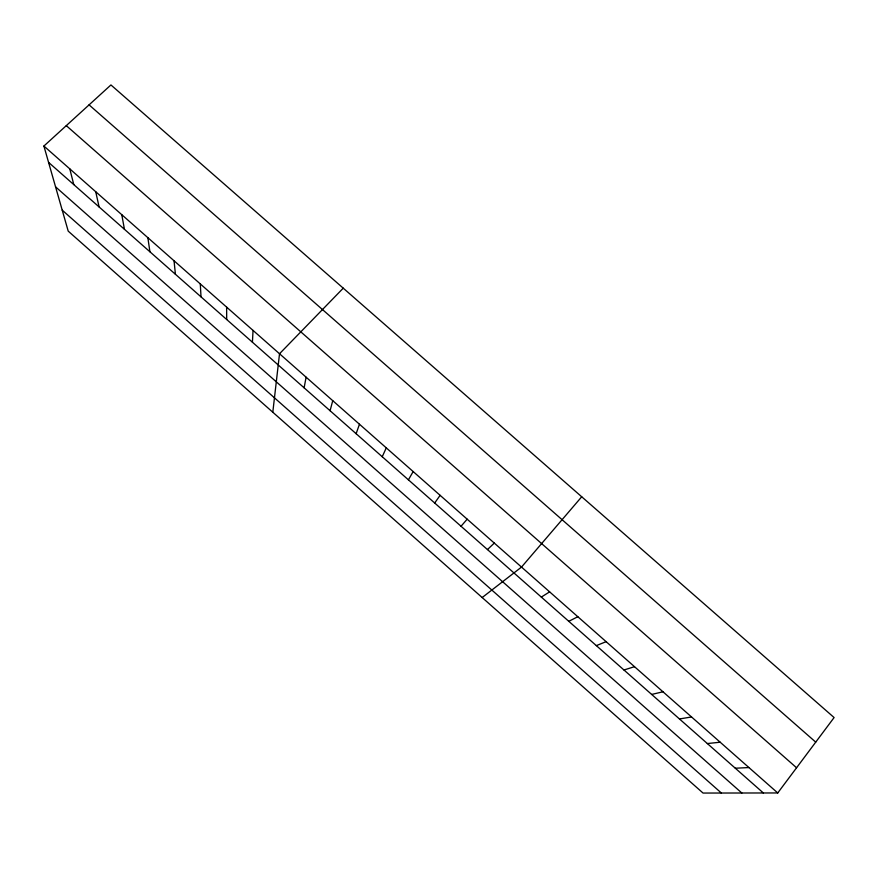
<?xml version="1.0" encoding="UTF-8"?>
<svg xmlns="http://www.w3.org/2000/svg" width="878" height="878" viewBox="0 0 878 878"><rect width="100%" height="100%" fill="white"/><g stroke="black" fill="none" stroke-linecap="round" stroke-linejoin="round"><path stroke-width="1.32" d="M252.425 342.211L253.04 330.413M272.806 412.232L279.522 353.757L343.254 288.171M304.128 387.824L306.093 377.178M330.084 410.728L332.74 400.675M356.128 433.699L359.464 424.239M382.237 456.736L386.276 447.868M408.424 479.838L413.154 471.563M434.687 503.006L440.119 495.335M777.743 792.955L834.1 717.556L110.935 84.947L43.9 146.044L68.21 231.133L703.048 793.053L777.743 792.955L43.9 146.044M581.719 496.772L521.51 567.078L482.165 597.545M461.038 526.251L467.173 519.183M487.455 549.562L494.303 543.087M541.331 597.084L549.628 591.86M568.79 621.317L577.834 616.729M596.338 645.615L606.127 641.675M623.962 669.991L634.509 666.687M651.674 694.443L662.967 691.787M679.473 718.961L691.535 716.964M707.35 743.556L720.179 742.217M735.314 768.228L748.912 767.548M89.073 104.866L815.728 742.13M66.289 125.642L796.565 767.767M48.553 162.353L763.366 792.977M55.555 186.838L741.833 793.01M62.217 210.16L721.387 793.032M69.779 168.85L73.785 184.61M95.724 191.733L99.093 206.934M121.757 214.671L124.456 229.312M147.855 237.686L149.908 251.766M174.031 260.766L175.424 274.276M200.294 283.912L201.018 296.852M226.623 307.124L226.689 319.493"/></g></svg>
